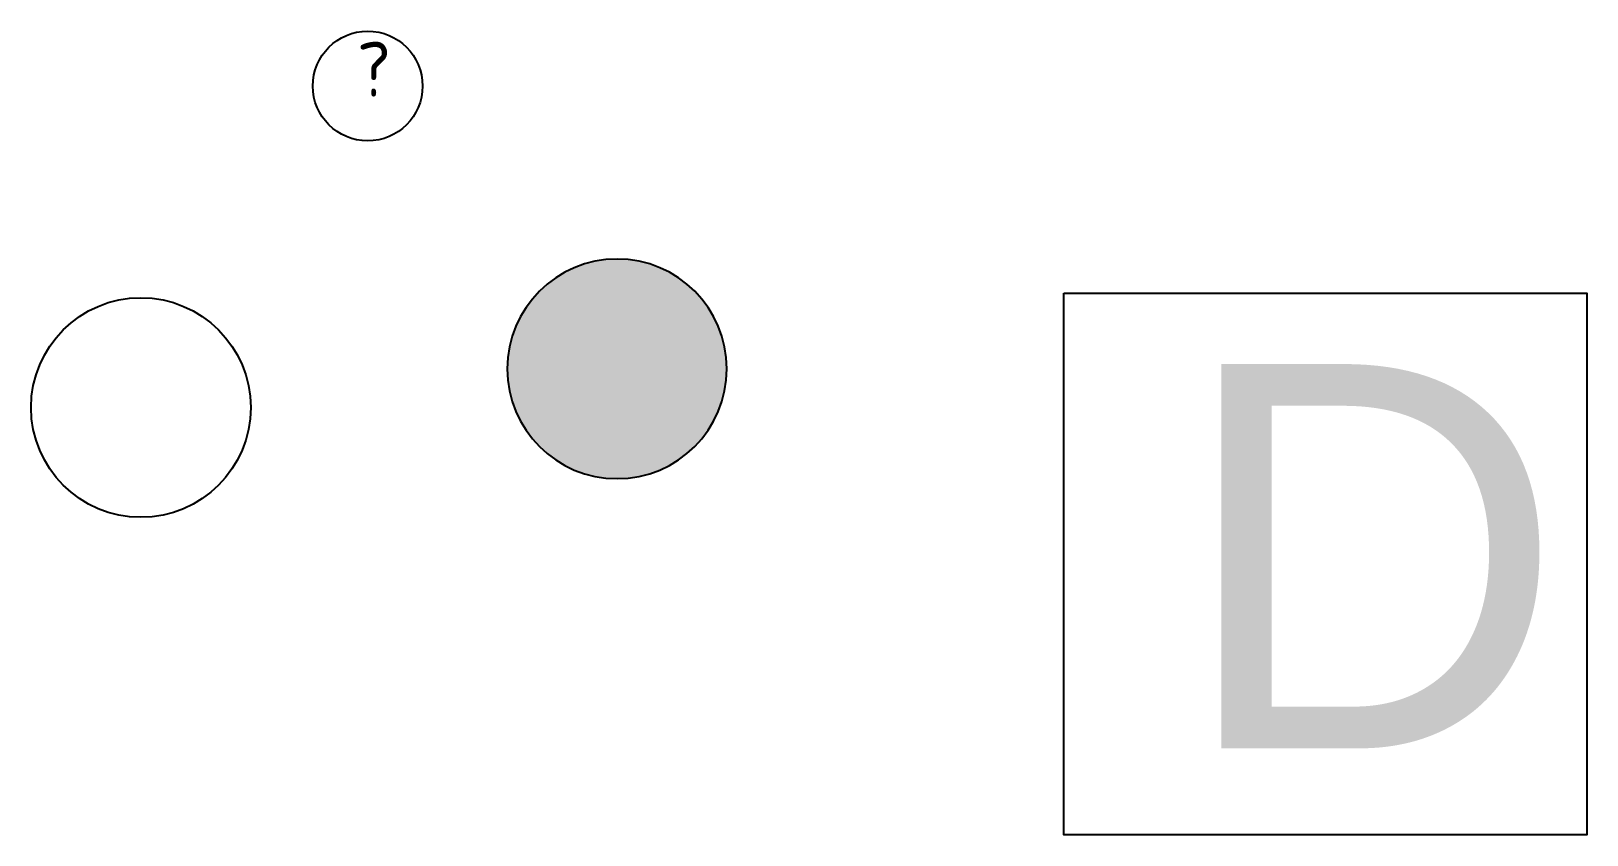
# Model space of a CAD drawing. Header units: metres. Extents: x 65.7 to 79.9, y 159.8 to 167.2.
import ezdxf

# ---------------------------------------------------------------- set-up
doc = ezdxf.new("R2010")
doc.units = ezdxf.units.M
doc.layers.get('0').update_dxf_attribs({"color": 6})
for name, color, linetype in [('GIS_ERRORS', 1, 'Continuous'), ('Mains UG_EXT', 7, 'Continuous'), ('Notes', 7, 'Continuous'), ('Notes_SP_MISC', 7, 'Continuous'), ('SupportsOH_SP_TR_HV_LV_SL_EXT', 7, 'Continuous')]:
    doc.layers.add(name, color=color, linetype=linetype)
doc.styles.add('iecISOCP', font='isocp.shx')
doc.styles.add('iecRoadName', font='arial.ttf', dxfattribs={"height": 3.5})
doc.styles.get("Standard").update_dxf_attribs({"font": 'arial.ttf'})

# ---------------------------------------------------------------- blocks, each defined once
blk = doc.blocks.new('Err_Circle')
at = {"color": 1}
blk.add_circle((0, 0), 1, dxfattribs=at)
blk.add_attdef('ERR_NUMBER', (-1.125, -1.554), '', height=0.5, dxfattribs=at)
at = {"color": 1, "flags": 1}
blk.add_attdef('ERR_TYPE', (-1.139, -2.451), '', height=0.5, dxfattribs=at)
blk = doc.blocks.new('Ghost')
blk.add_circle((0, 0), 0.5)
at = {"style": 'iecISOCP'}
blk.add_text('?', height=0.5, dxfattribs=at).set_placement((-0.097, -0.096))
at = {"flags": 3}
blk.add_attdef('ASSET_NUM', (0.763, -0.195), '', height=0.2, dxfattribs=at)
blk = doc.blocks.new('BOND POINT')
blk.add_hatch(color=256).paths.add_polyline_path([(-1, 0, 1), (1, 0, 1)])
blk.add_lwpolyline([(-1, 0, 1), (1, 0, 1)], format="xyb", close=True)
blk = doc.blocks.new('DEFECT')
at = {"layer": 'Notes'}
blk.add_lwpolyline([(-2.204, 2.55), (2.56, 2.55), (2.56, -2.382), (-2.204, -2.382)], close=True, dxfattribs=at)
at = {"layer": 'Notes', "insert": (-1.169, 1.906), "char_height": 3.5, "width": 3.16267, "attachment_point": 1, "style": 'iecRoadName'}
blk.add_mtext('D', dxfattribs=at)

msp = doc.modelspace()

# ---------------------------------------------------------------- block references
at = {"layer": 'GIS_ERRORS', "lineweight": -3}
msp.add_blockref('Err_Circle', (66.702, 163.74), dxfattribs=at)
at = {"layer": 'Mains UG_EXT'}
msp.add_blockref('Ghost', (68.768, 166.668), dxfattribs=at)
at = {"layer": 'Notes_SP_MISC'}
msp.add_blockref('DEFECT', (77.312, 162.23), dxfattribs=at)
at = {"layer": 'SupportsOH_SP_TR_HV_LV_SL_EXT', "lineweight": -3}
msp.add_blockref('BOND POINT', (71.039, 164.092), dxfattribs=at)

doc.saveas('drawing.dxf')
